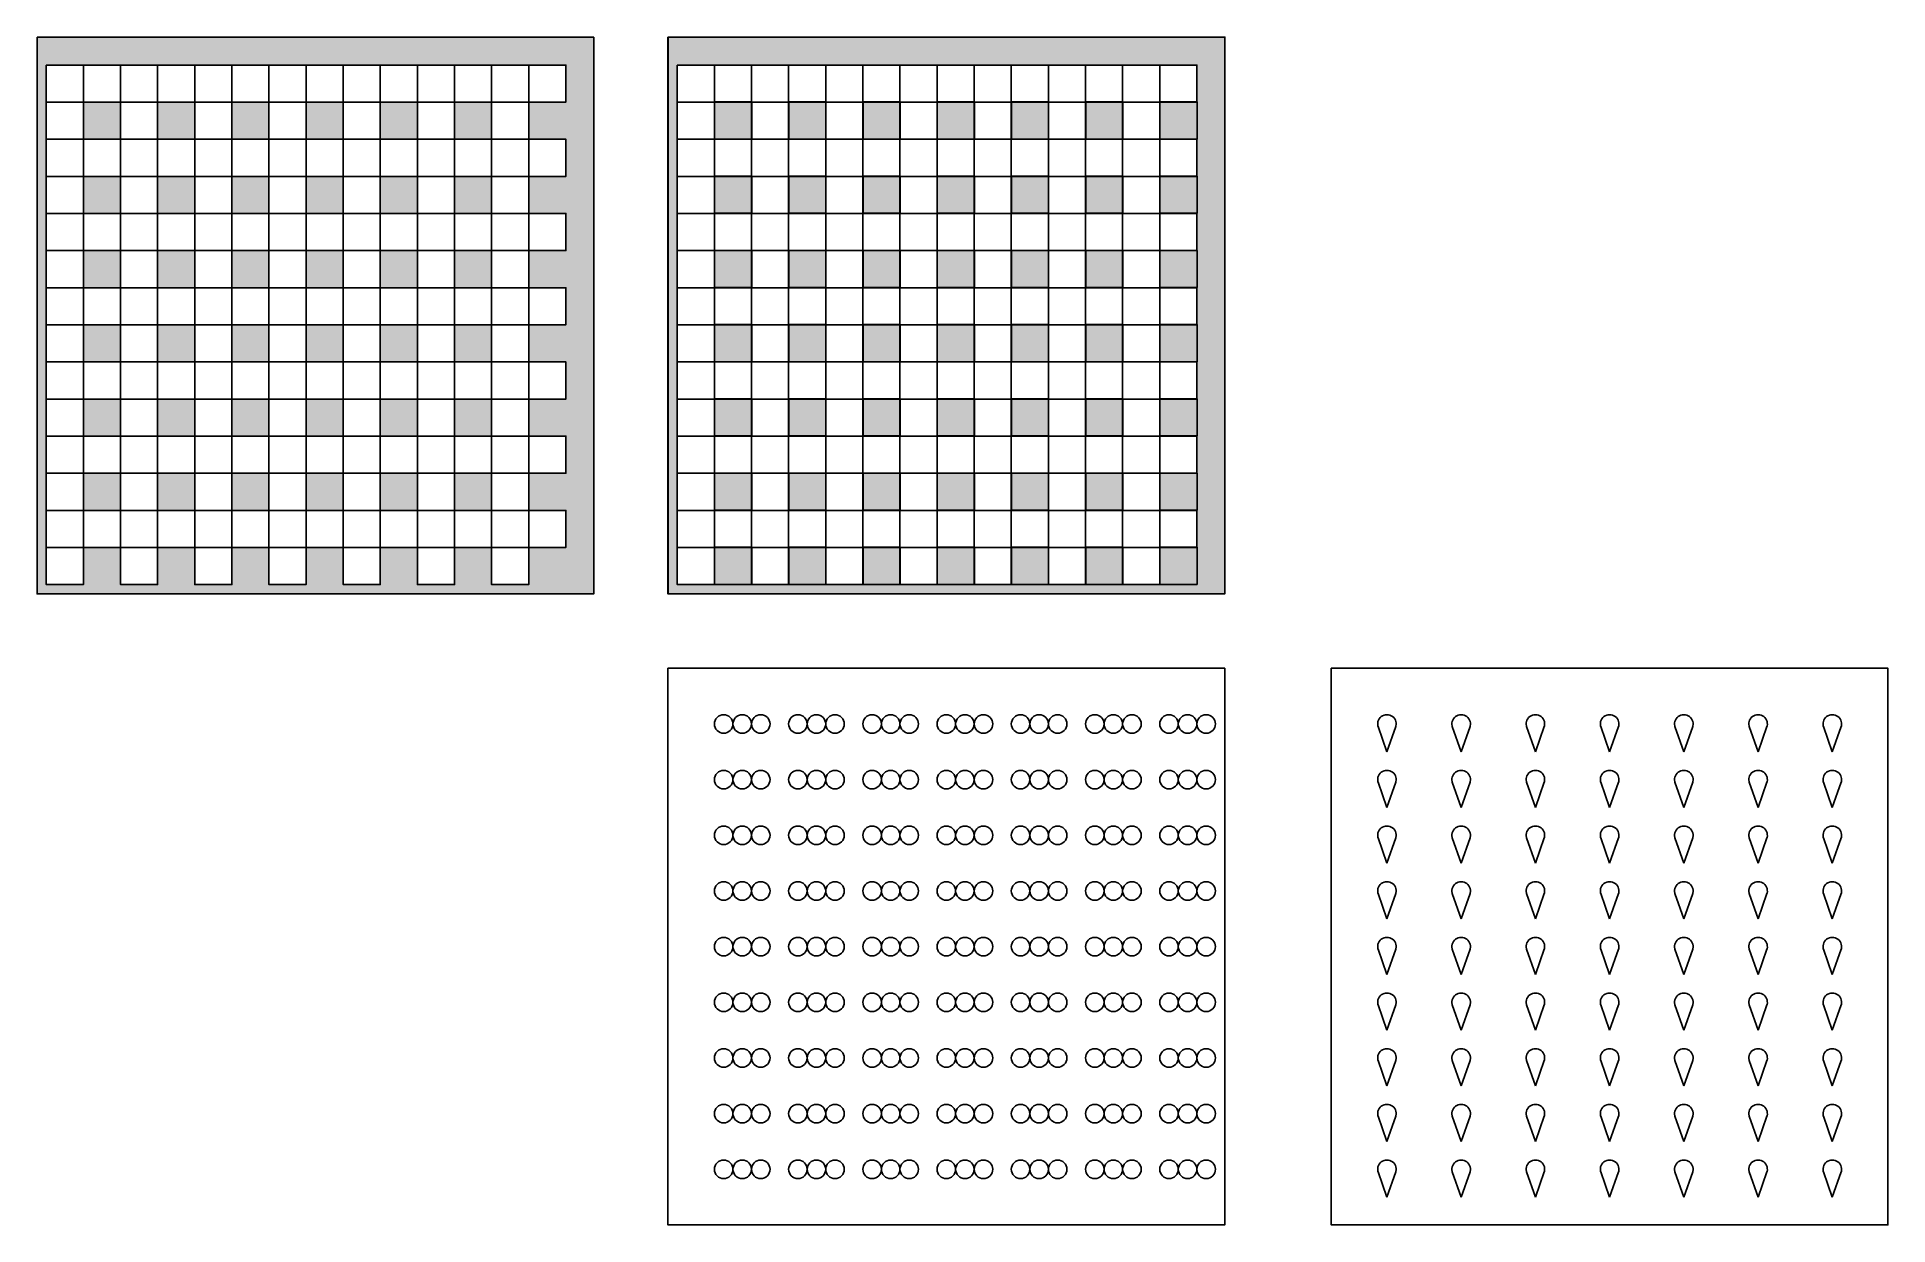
# Model space of a CAD drawing. Header units: millimetres. Extents: x 4161 to 14135, y 1060 to 7462.
import ezdxf

# ---------------------------------------------------------------- set-up
doc = ezdxf.new("R2010")
doc.units = ezdxf.units.MM
doc.header["$MEASUREMENT"] = 0
for name, color, linetype in [('glass', 1, 'Continuous'), ('opening', 5, 'Continuous'), ('vents', 3, 'Continuous')]:
    doc.layers.add(name, color=color, linetype=linetype)

# ---------------------------------------------------------------- blocks, each defined once
blk = doc.blocks.new('awer')
at = {"layer": 'opening'}
for p in [(7813, 1345.9), (7908.8, 1345.9)]:
    blk.add_line(p, (7860.9, 1210.2), dxfattribs=at)
blk.add_arc((7860.9, 1360.2), 50, 337.71421, 202.28579, dxfattribs=at)
blk = doc.blocks.new('safa')
h = blk.add_hatch()
h.set_pattern_fill('ANSI31', color=256)
h.paths.add_polyline_path([(10560.9, 7461.3), (7560.9, 7461.3), (7560.9, 4461.3), (10560.9, 4461.3)])
h.paths.add_polyline_path([(10410.9, 6911.3), (10410.9, 6711.3), (10210.9, 6711.3), (10210.9, 6511.3), (10410.9, 6511.3), (10410.9, 6311.3), (10210.9, 6311.3), (10210.9, 6111.3), (10410.9, 6111.3), (10410.9, 5911.3), (10210.9, 5911.3), (10210.9, 5711.3), (10410.9, 5711.3), (10410.9, 5511.3), (10210.9, 5511.3), (10210.9, 5311.3), (10410.9, 5311.3), (10410.9, 5111.3), (10210.9, 5111.3), (10210.9, 4911.3), (10410.9, 4911.3), (10410.9, 4711.3), (10210.9, 4711.3), (10210.9, 4511.3), (10010.9, 4511.3), (10010.9, 4711.3), (9810.9, 4711.3), (9810.9, 4511.3), (9610.9, 4511.3), (9610.9, 4711.3), (9410.9, 4711.3), (9410.9, 4511.3), (9210.9, 4511.3), (9210.9, 4711.3), (9010.9, 4711.3), (9010.9, 4511.3), (8810.9, 4511.3), (8810.9, 4711.3), (8610.9, 4711.3), (8610.9, 4511.3), (8410.9, 4511.3), (8410.9, 4711.3), (8210.9, 4711.3), (8210.9, 4511.3), (8010.9, 4511.3), (8010.9, 4711.3), (7810.9, 4711.3), (7810.9, 4511.3), (7610.9, 4511.3), (7610.9, 4711.3), (7610.9, 4911.3), (7610.9, 5111.3), (7610.9, 5311.3), (7610.9, 5511.3), (7610.9, 5711.3), (7610.9, 5911.3), (7610.9, 6111.3), (7610.9, 6311.3), (7610.9, 6511.3), (7610.9, 6711.3), (7610.9, 6911.3), (7610.9, 7111.3), (7610.9, 7311.3), (7810.9, 7311.3), (8010.9, 7311.3), (8210.9, 7311.3), (8410.9, 7311.3), (8610.9, 7311.3), (8810.9, 7311.3), (9010.9, 7311.3), (9210.9, 7311.3), (9410.9, 7311.3), (9610.9, 7311.3), (9810.9, 7311.3), (10010.9, 7311.3), (10210.9, 7311.3), (10410.9, 7311.3), (10410.9, 7111.3), (10210.9, 7111.3), (10210.9, 6911.3)], flags=16)
h.paths.add_polyline_path([(10210.9, 6911.3), (10210.9, 6711.3), (10010.9, 6711.3), (9810.9, 6711.3), (9810.9, 6511.3), (10010.9, 6511.3), (10210.9, 6511.3), (10210.9, 6311.3), (10010.9, 6311.3), (9810.9, 6311.3), (9810.9, 6111.3), (10010.9, 6111.3), (10210.9, 6111.3), (10210.9, 5911.3), (10010.9, 5911.3), (9810.9, 5911.3), (9810.9, 5711.3), (10010.9, 5711.3), (10210.9, 5711.3), (10210.9, 5511.3), (10010.9, 5511.3), (9810.9, 5511.3), (9810.9, 5311.3), (10010.9, 5311.3), (10210.9, 5311.3), (10210.9, 5111.3), (10010.9, 5111.3), (9810.9, 5111.3), (9810.9, 4911.3), (9810.9, 4711.3), (9610.9, 4711.3), (9610.9, 4911.3), (9610.9, 5111.3), (9410.9, 5111.3), (9410.9, 4911.3), (9410.9, 4711.3), (9210.9, 4711.3), (9210.9, 4911.3), (9210.9, 5111.3), (9010.9, 5111.3), (9010.9, 4911.3), (9010.9, 4711.3), (8810.9, 4711.3), (8810.9, 4911.3), (8810.9, 5111.3), (8610.9, 5111.3), (8610.9, 4911.3), (8610.9, 4711.3), (8410.9, 4711.3), (8410.9, 4911.3), (8410.9, 5111.3), (8210.9, 5111.3), (8210.9, 4911.3), (8210.9, 4711.3), (8010.9, 4711.3), (8010.9, 4911.3), (8010.9, 5111.3), (7810.9, 5111.3), (7810.9, 5311.3), (8010.9, 5311.3), (8010.9, 5511.3), (7810.9, 5511.3), (7810.9, 5711.3), (8010.9, 5711.3), (8010.9, 5911.3), (7810.9, 5911.3), (7810.9, 6111.3), (8010.9, 6111.3), (8010.9, 6311.3), (7810.9, 6311.3), (7810.9, 6511.3), (8010.9, 6511.3), (8010.9, 6711.3), (7810.9, 6711.3), (7810.9, 6911.3), (8010.9, 6911.3), (8010.9, 7111.3), (8210.9, 7111.3), (8210.9, 6911.3), (8410.9, 6911.3), (8410.9, 7111.3), (8610.9, 7111.3), (8610.9, 6911.3), (8810.9, 6911.3), (8810.9, 7111.3), (9010.9, 7111.3), (9010.9, 6911.3), (9210.9, 6911.3), (9210.9, 7111.3), (9410.9, 7111.3), (9410.9, 6911.3), (9610.9, 6911.3), (9610.9, 7111.3), (9810.9, 7111.3), (9810.9, 6911.3), (10010.9, 6911.3)], flags=0)
h.paths.add_polyline_path([(9810.9, 6911.3), (9810.9, 6711.3), (9610.9, 6711.3), (9610.9, 6911.3)], flags=0)
h.paths.add_polyline_path([(9810.9, 6511.3), (9810.9, 6311.3), (9610.9, 6311.3), (9410.9, 6311.3), (9410.9, 6111.3), (9610.9, 6111.3), (9810.9, 6111.3), (9810.9, 5911.3), (9610.9, 5911.3), (9410.9, 5911.3), (9410.9, 5711.3), (9610.9, 5711.3), (9810.9, 5711.3), (9810.9, 5511.3), (9610.9, 5511.3), (9410.9, 5511.3), (9410.9, 5311.3), (9410.9, 5111.3), (9210.9, 5111.3), (9210.9, 5311.3), (9210.9, 5511.3), (9010.9, 5511.3), (9010.9, 5311.3), (9010.9, 5111.3), (8810.9, 5111.3), (8810.9, 5311.3), (8810.9, 5511.3), (8610.9, 5511.3), (8610.9, 5311.3), (8610.9, 5111.3), (8410.9, 5111.3), (8410.9, 5311.3), (8410.9, 5511.3), (8210.9, 5511.3), (8010.9, 5511.3), (8010.9, 5711.3), (8210.9, 5711.3), (8410.9, 5711.3), (8410.9, 5911.3), (8210.9, 5911.3), (8010.9, 5911.3), (8010.9, 6111.3), (8210.9, 6111.3), (8410.9, 6111.3), (8410.9, 6311.3), (8210.9, 6311.3), (8010.9, 6311.3), (8010.9, 6511.3), (8210.9, 6511.3), (8410.9, 6511.3), (8410.9, 6711.3), (8410.9, 6911.3), (8610.9, 6911.3), (8610.9, 6711.3), (8610.9, 6511.3), (8810.9, 6511.3), (8810.9, 6711.3), (8810.9, 6911.3), (9010.9, 6911.3), (9010.9, 6711.3), (9010.9, 6511.3), (9210.9, 6511.3), (9210.9, 6711.3), (9210.9, 6911.3), (9410.9, 6911.3), (9410.9, 6711.3), (9410.9, 6511.3), (9610.9, 6511.3)], flags=0)
h.paths.add_polyline_path([(9410.9, 6511.3), (9410.9, 6311.3), (9210.9, 6311.3), (9210.9, 6511.3)], flags=0)
h.paths.add_polyline_path([(9410.9, 6111.3), (9410.9, 5911.3), (9210.9, 5911.3), (9010.9, 5911.3), (9010.9, 5711.3), (9010.9, 5511.3), (8810.9, 5511.3), (8810.9, 5711.3), (8810.9, 5911.3), (8610.9, 5911.3), (8410.9, 5911.3), (8410.9, 6111.3), (8610.9, 6111.3), (8810.9, 6111.3), (8810.9, 6311.3), (8810.9, 6511.3), (9010.9, 6511.3), (9010.9, 6311.3), (9010.9, 6111.3), (9210.9, 6111.3)], flags=0)
h.paths.add_polyline_path([(9410.9, 5711.3), (9410.9, 5511.3), (9210.9, 5511.3), (9210.9, 5711.3)], flags=0)
h.paths.add_polyline_path([(9010.9, 6111.3), (9010.9, 5911.3), (8810.9, 5911.3), (8810.9, 6111.3)], flags=0)
h.paths.add_polyline_path([(9810.9, 5311.3), (9810.9, 5111.3), (9610.9, 5111.3), (9610.9, 5311.3)], flags=0)
h.paths.add_polyline_path([(8610.9, 6511.3), (8610.9, 6311.3), (8410.9, 6311.3), (8410.9, 6511.3)], flags=0)
h.paths.add_polyline_path([(10210.9, 4911.3), (10210.9, 4711.3), (10010.9, 4711.3), (10010.9, 4911.3)], flags=0)
h.paths.add_polyline_path([(8210.9, 6911.3), (8210.9, 6711.3), (8010.9, 6711.3), (8010.9, 6911.3)], flags=0)
h.paths.add_polyline_path([(8610.9, 5711.3), (8610.9, 5511.3), (8410.9, 5511.3), (8410.9, 5711.3)], flags=0)
h.paths.add_polyline_path([(8210.9, 5311.3), (8210.9, 5111.3), (8010.9, 5111.3), (8010.9, 5311.3)], flags=0)
h = blk.add_hatch()
h.set_pattern_fill('ANSI31', color=256)
h.paths.add_polyline_path([(8010.9, 7111.3), (7810.9, 7111.3), (7810.9, 6911.3), (8010.9, 6911.3)])
h.paths.add_polyline_path([(8010.9, 6711.3), (7810.9, 6711.3), (7810.9, 6511.3), (8010.9, 6511.3)])
h.paths.add_polyline_path([(8010.9, 6311.3), (7810.9, 6311.3), (7810.9, 6111.3), (8010.9, 6111.3)])
h.paths.add_polyline_path([(8010.9, 5911.3), (7810.9, 5911.3), (7810.9, 5711.3), (8010.9, 5711.3)])
h.paths.add_polyline_path([(8010.9, 5511.3), (7810.9, 5511.3), (7810.9, 5311.3), (8010.9, 5311.3)])
h.paths.add_polyline_path([(8010.9, 5111.3), (7810.9, 5111.3), (7810.9, 4911.3), (8010.9, 4911.3)])
h.paths.add_polyline_path([(8410.9, 7111.3), (8210.9, 7111.3), (8210.9, 6911.3), (8410.9, 6911.3)])
h.paths.add_polyline_path([(8410.9, 6711.3), (8210.9, 6711.3), (8210.9, 6511.3), (8410.9, 6511.3)])
h.paths.add_polyline_path([(8410.9, 6311.3), (8210.9, 6311.3), (8210.9, 6111.3), (8410.9, 6111.3)])
h.paths.add_polyline_path([(8410.9, 5911.3), (8210.9, 5911.3), (8210.9, 5711.3), (8410.9, 5711.3)])
h.paths.add_polyline_path([(8410.9, 5511.3), (8210.9, 5511.3), (8210.9, 5311.3), (8410.9, 5311.3)])
h.paths.add_polyline_path([(8410.9, 5111.3), (8210.9, 5111.3), (8210.9, 4911.3), (8410.9, 4911.3)])
h.paths.add_polyline_path([(8810.9, 7111.3), (8610.9, 7111.3), (8610.9, 6911.3), (8810.9, 6911.3)])
h.paths.add_polyline_path([(8810.9, 6711.3), (8610.9, 6711.3), (8610.9, 6511.3), (8810.9, 6511.3)])
h.paths.add_polyline_path([(8810.9, 6311.3), (8610.9, 6311.3), (8610.9, 6111.3), (8810.9, 6111.3)])
h.paths.add_polyline_path([(8810.9, 5911.3), (8610.9, 5911.3), (8610.9, 5711.3), (8810.9, 5711.3)])
h.paths.add_polyline_path([(8810.9, 5511.3), (8610.9, 5511.3), (8610.9, 5311.3), (8810.9, 5311.3)])
h.paths.add_polyline_path([(8810.9, 5111.3), (8610.9, 5111.3), (8610.9, 4911.3), (8810.9, 4911.3)])
h.paths.add_polyline_path([(9210.9, 5111.3), (9010.9, 5111.3), (9010.9, 4911.3), (9210.9, 4911.3)])
h.paths.add_polyline_path([(9210.9, 5511.3), (9010.9, 5511.3), (9010.9, 5311.3), (9210.9, 5311.3)])
h.paths.add_polyline_path([(9210.9, 5911.3), (9010.9, 5911.3), (9010.9, 5711.3), (9210.9, 5711.3)])
h.paths.add_polyline_path([(9210.9, 6311.3), (9010.9, 6311.3), (9010.9, 6111.3), (9210.9, 6111.3)])
h.paths.add_polyline_path([(9210.9, 6711.3), (9010.9, 6711.3), (9010.9, 6511.3), (9210.9, 6511.3)])
h.paths.add_polyline_path([(9210.9, 7111.3), (9010.9, 7111.3), (9010.9, 6911.3), (9210.9, 6911.3)])
h.paths.add_polyline_path([(9610.9, 7111.3), (9410.9, 7111.3), (9410.9, 6911.3), (9610.9, 6911.3)])
h.paths.add_polyline_path([(9610.9, 6711.3), (9410.9, 6711.3), (9410.9, 6511.3), (9610.9, 6511.3)])
h.paths.add_polyline_path([(9610.9, 6311.3), (9410.9, 6311.3), (9410.9, 6111.3), (9610.9, 6111.3)])
h.paths.add_polyline_path([(9610.9, 5911.3), (9410.9, 5911.3), (9410.9, 5711.3), (9610.9, 5711.3)])
h.paths.add_polyline_path([(9610.9, 5511.3), (9410.9, 5511.3), (9410.9, 5311.3), (9610.9, 5311.3)])
h.paths.add_polyline_path([(9610.9, 5111.3), (9410.9, 5111.3), (9410.9, 4911.3), (9610.9, 4911.3)])
h.paths.add_polyline_path([(10010.9, 5111.3), (9810.9, 5111.3), (9810.9, 4911.3), (10010.9, 4911.3)])
h.paths.add_polyline_path([(10010.9, 5511.3), (9810.9, 5511.3), (9810.9, 5311.3), (10010.9, 5311.3)])
h.paths.add_polyline_path([(10010.9, 5911.3), (9810.9, 5911.3), (9810.9, 5711.3), (10010.9, 5711.3)])
h.paths.add_polyline_path([(10010.9, 6311.3), (9810.9, 6311.3), (9810.9, 6111.3), (10010.9, 6111.3)])
h.paths.add_polyline_path([(10010.9, 6711.3), (9810.9, 6711.3), (9810.9, 6511.3), (10010.9, 6511.3)])
h.paths.add_polyline_path([(10010.9, 7111.3), (9810.9, 7111.3), (9810.9, 6911.3), (10010.9, 6911.3)])
at = {"layer": 'glass'}
for points in [[(7560.9, 7461.3), (10560.9, 7461.3), (10560.9, 4461.3), (7560.9, 4461.3)], [(7610.9, 7111.3), (7810.9, 7111.3), (7810.9, 6911.3), (7610.9, 6911.3)], [(8010.9, 7111.3), (8210.9, 7111.3), (8210.9, 6911.3), (8010.9, 6911.3)], [(8410.9, 7111.3), (8610.9, 7111.3), (8610.9, 6911.3), (8410.9, 6911.3)], [(8810.9, 7111.3), (9010.9, 7111.3), (9010.9, 6911.3), (8810.9, 6911.3)], [(9210.9, 7111.3), (9410.9, 7111.3), (9410.9, 6911.3), (9210.9, 6911.3)], [(9610.9, 7111.3), (9810.9, 7111.3), (9810.9, 6911.3), (9610.9, 6911.3)], [(10010.9, 7111.3), (10210.9, 7111.3), (10210.9, 6911.3), (10010.9, 6911.3)], [(7610.9, 6711.3), (7810.9, 6711.3), (7810.9, 6511.3), (7610.9, 6511.3)], [(8010.9, 6711.3), (8210.9, 6711.3), (8210.9, 6511.3), (8010.9, 6511.3)], [(8410.9, 6711.3), (8610.9, 6711.3), (8610.9, 6511.3), (8410.9, 6511.3)], [(8810.9, 6711.3), (9010.9, 6711.3), (9010.9, 6511.3), (8810.9, 6511.3)], [(9210.9, 6711.3), (9410.9, 6711.3), (9410.9, 6511.3), (9210.9, 6511.3)], [(9610.9, 6711.3), (9810.9, 6711.3), (9810.9, 6511.3), (9610.9, 6511.3)], [(10010.9, 6711.3), (10210.9, 6711.3), (10210.9, 6511.3), (10010.9, 6511.3)], [(7610.9, 6311.3), (7810.9, 6311.3), (7810.9, 6111.3), (7610.9, 6111.3)], [(8010.9, 6311.3), (8210.9, 6311.3), (8210.9, 6111.3), (8010.9, 6111.3)], [(8410.9, 6311.3), (8610.9, 6311.3), (8610.9, 6111.3), (8410.9, 6111.3)], [(8810.9, 6311.3), (9010.9, 6311.3), (9010.9, 6111.3), (8810.9, 6111.3)], [(9210.9, 6311.3), (9410.9, 6311.3), (9410.9, 6111.3), (9210.9, 6111.3)], [(9610.9, 6311.3), (9810.9, 6311.3), (9810.9, 6111.3), (9610.9, 6111.3)], [(10010.9, 6311.3), (10210.9, 6311.3), (10210.9, 6111.3), (10010.9, 6111.3)], [(7610.9, 5911.3), (7810.9, 5911.3), (7810.9, 5711.3), (7610.9, 5711.3)], [(8010.9, 5911.3), (8210.9, 5911.3), (8210.9, 5711.3), (8010.9, 5711.3)], [(8410.9, 5911.3), (8610.9, 5911.3), (8610.9, 5711.3), (8410.9, 5711.3)], [(8810.9, 5911.3), (9010.9, 5911.3), (9010.9, 5711.3), (8810.9, 5711.3)], [(9210.9, 5911.3), (9410.9, 5911.3), (9410.9, 5711.3), (9210.9, 5711.3)], [(9610.9, 5911.3), (9810.9, 5911.3), (9810.9, 5711.3), (9610.9, 5711.3)], [(10010.9, 5911.3), (10210.9, 5911.3), (10210.9, 5711.3), (10010.9, 5711.3)], [(7610.9, 5511.3), (7810.9, 5511.3), (7810.9, 5311.3), (7610.9, 5311.3)], [(8010.9, 5511.3), (8210.9, 5511.3), (8210.9, 5311.3), (8010.9, 5311.3)], [(8410.9, 5511.3), (8610.9, 5511.3), (8610.9, 5311.3), (8410.9, 5311.3)], [(8810.9, 5511.3), (9010.9, 5511.3), (9010.9, 5311.3), (8810.9, 5311.3)], [(9210.9, 5511.3), (9410.9, 5511.3), (9410.9, 5311.3), (9210.9, 5311.3)], [(9610.9, 5511.3), (9810.9, 5511.3), (9810.9, 5311.3), (9610.9, 5311.3)], [(10010.9, 5511.3), (10210.9, 5511.3), (10210.9, 5311.3), (10010.9, 5311.3)], [(7610.9, 5111.3), (7810.9, 5111.3), (7810.9, 4911.3), (7610.9, 4911.3)], [(8010.9, 5111.3), (8210.9, 5111.3), (8210.9, 4911.3), (8010.9, 4911.3)], [(8410.9, 5111.3), (8610.9, 5111.3), (8610.9, 4911.3), (8410.9, 4911.3)], [(8810.9, 5111.3), (9010.9, 5111.3), (9010.9, 4911.3), (8810.9, 4911.3)], [(9210.9, 5111.3), (9410.9, 5111.3), (9410.9, 4911.3), (9210.9, 4911.3)], [(9610.9, 5111.3), (9810.9, 5111.3), (9810.9, 4911.3), (9610.9, 4911.3)], [(10010.9, 5111.3), (10210.9, 5111.3), (10210.9, 4911.3), (10010.9, 4911.3)], [(7610.9, 4711.3), (7810.9, 4711.3), (7810.9, 4511.3), (7610.9, 4511.3)], [(8010.9, 4711.3), (8210.9, 4711.3), (8210.9, 4511.3), (8010.9, 4511.3)], [(8410.9, 4711.3), (8610.9, 4711.3), (8610.9, 4511.3), (8410.9, 4511.3)], [(8810.9, 4711.3), (9010.9, 4711.3), (9010.9, 4511.3), (8810.9, 4511.3)], [(9210.9, 4711.3), (9410.9, 4711.3), (9410.9, 4511.3), (9210.9, 4511.3)], [(9610.9, 4711.3), (9810.9, 4711.3), (9810.9, 4511.3), (9610.9, 4511.3)], [(10010.9, 4711.3), (10210.9, 4711.3), (10210.9, 4511.3), (10010.9, 4511.3)]]:
    blk.add_lwpolyline(points, close=True, dxfattribs=at)
at = {"layer": 'opening'}
for points in [[(7610.9, 7311.3), (7810.9, 7311.3), (7810.9, 7111.3), (7610.9, 7111.3)], [(8010.9, 7311.3), (8210.9, 7311.3), (8210.9, 7111.3), (8010.9, 7111.3)], [(8410.9, 7311.3), (8610.9, 7311.3), (8610.9, 7111.3), (8410.9, 7111.3)], [(8810.9, 7311.3), (9010.9, 7311.3), (9010.9, 7111.3), (8810.9, 7111.3)], [(9210.9, 7311.3), (9410.9, 7311.3), (9410.9, 7111.3), (9210.9, 7111.3)], [(9610.9, 7311.3), (9810.9, 7311.3), (9810.9, 7111.3), (9610.9, 7111.3)], [(10010.9, 7311.3), (10210.9, 7311.3), (10210.9, 7111.3), (10010.9, 7111.3)], [(7610.9, 6911.3), (7810.9, 6911.3), (7810.9, 6711.3), (7610.9, 6711.3)], [(8010.9, 6911.3), (8210.9, 6911.3), (8210.9, 6711.3), (8010.9, 6711.3)], [(8410.9, 6911.3), (8610.9, 6911.3), (8610.9, 6711.3), (8410.9, 6711.3)], [(8810.9, 6911.3), (9010.9, 6911.3), (9010.9, 6711.3), (8810.9, 6711.3)], [(9210.9, 6911.3), (9410.9, 6911.3), (9410.9, 6711.3), (9210.9, 6711.3)], [(9610.9, 6911.3), (9810.9, 6911.3), (9810.9, 6711.3), (9610.9, 6711.3)], [(10010.9, 6911.3), (10210.9, 6911.3), (10210.9, 6711.3), (10010.9, 6711.3)], [(7610.9, 6511.3), (7810.9, 6511.3), (7810.9, 6311.3), (7610.9, 6311.3)], [(8010.9, 6511.3), (8210.9, 6511.3), (8210.9, 6311.3), (8010.9, 6311.3)], [(8410.9, 6511.3), (8610.9, 6511.3), (8610.9, 6311.3), (8410.9, 6311.3)], [(8810.9, 6511.3), (9010.9, 6511.3), (9010.9, 6311.3), (8810.9, 6311.3)], [(9210.9, 6511.3), (9410.9, 6511.3), (9410.9, 6311.3), (9210.9, 6311.3)], [(9610.9, 6511.3), (9810.9, 6511.3), (9810.9, 6311.3), (9610.9, 6311.3)], [(10010.9, 6511.3), (10210.9, 6511.3), (10210.9, 6311.3), (10010.9, 6311.3)], [(7610.9, 6111.3), (7810.9, 6111.3), (7810.9, 5911.3), (7610.9, 5911.3)], [(8010.9, 6111.3), (8210.9, 6111.3), (8210.9, 5911.3), (8010.9, 5911.3)], [(8410.9, 6111.3), (8610.9, 6111.3), (8610.9, 5911.3), (8410.9, 5911.3)], [(8810.9, 6111.3), (9010.9, 6111.3), (9010.9, 5911.3), (8810.9, 5911.3)], [(9210.9, 6111.3), (9410.9, 6111.3), (9410.9, 5911.3), (9210.9, 5911.3)], [(9610.9, 6111.3), (9810.9, 6111.3), (9810.9, 5911.3), (9610.9, 5911.3)], [(10010.9, 6111.3), (10210.9, 6111.3), (10210.9, 5911.3), (10010.9, 5911.3)], [(7610.9, 5711.3), (7810.9, 5711.3), (7810.9, 5511.3), (7610.9, 5511.3)], [(8010.9, 5711.3), (8210.9, 5711.3), (8210.9, 5511.3), (8010.9, 5511.3)], [(8410.9, 5711.3), (8610.9, 5711.3), (8610.9, 5511.3), (8410.9, 5511.3)], [(8810.9, 5711.3), (9010.9, 5711.3), (9010.9, 5511.3), (8810.9, 5511.3)], [(9210.9, 5711.3), (9410.9, 5711.3), (9410.9, 5511.3), (9210.9, 5511.3)], [(9610.9, 5711.3), (9810.9, 5711.3), (9810.9, 5511.3), (9610.9, 5511.3)], [(10010.9, 5711.3), (10210.9, 5711.3), (10210.9, 5511.3), (10010.9, 5511.3)], [(7610.9, 5311.3), (7810.9, 5311.3), (7810.9, 5111.3), (7610.9, 5111.3)], [(8010.9, 5311.3), (8210.9, 5311.3), (8210.9, 5111.3), (8010.9, 5111.3)], [(8410.9, 5311.3), (8610.9, 5311.3), (8610.9, 5111.3), (8410.9, 5111.3)], [(8810.9, 5311.3), (9010.9, 5311.3), (9010.9, 5111.3), (8810.9, 5111.3)], [(9210.9, 5311.3), (9410.9, 5311.3), (9410.9, 5111.3), (9210.9, 5111.3)], [(9610.9, 5311.3), (9810.9, 5311.3), (9810.9, 5111.3), (9610.9, 5111.3)], [(10010.9, 5311.3), (10210.9, 5311.3), (10210.9, 5111.3), (10010.9, 5111.3)], [(7610.9, 4911.3), (7810.9, 4911.3), (7810.9, 4711.3), (7610.9, 4711.3)], [(8010.9, 4911.3), (8210.9, 4911.3), (8210.9, 4711.3), (8010.9, 4711.3)], [(8410.9, 4911.3), (8610.9, 4911.3), (8610.9, 4711.3), (8410.9, 4711.3)], [(8810.9, 4911.3), (9010.9, 4911.3), (9010.9, 4711.3), (8810.9, 4711.3)], [(9210.9, 4911.3), (9410.9, 4911.3), (9410.9, 4711.3), (9210.9, 4711.3)], [(9610.9, 4911.3), (9810.9, 4911.3), (9810.9, 4711.3), (9610.9, 4711.3)], [(10010.9, 4911.3), (10210.9, 4911.3), (10210.9, 4711.3), (10010.9, 4711.3)]]:
    blk.add_lwpolyline(points, close=True, dxfattribs=at)
at = {"layer": 'vents'}
for points in [[(7810.9, 7311.3), (8010.9, 7311.3), (8010.9, 7111.3), (7810.9, 7111.3)], [(8210.9, 7311.3), (8410.9, 7311.3), (8410.9, 7111.3), (8210.9, 7111.3)], [(8610.9, 7311.3), (8810.9, 7311.3), (8810.9, 7111.3), (8610.9, 7111.3)], [(9010.9, 7311.3), (9210.9, 7311.3), (9210.9, 7111.3), (9010.9, 7111.3)], [(9410.9, 7311.3), (9610.9, 7311.3), (9610.9, 7111.3), (9410.9, 7111.3)], [(9810.9, 7311.3), (10010.9, 7311.3), (10010.9, 7111.3), (9810.9, 7111.3)], [(10210.9, 7311.3), (10410.9, 7311.3), (10410.9, 7111.3), (10210.9, 7111.3)], [(7810.9, 6911.3), (8010.9, 6911.3), (8010.9, 6711.3), (7810.9, 6711.3)], [(8210.9, 6911.3), (8410.9, 6911.3), (8410.9, 6711.3), (8210.9, 6711.3)], [(8610.9, 6911.3), (8810.9, 6911.3), (8810.9, 6711.3), (8610.9, 6711.3)], [(9010.9, 6911.3), (9210.9, 6911.3), (9210.9, 6711.3), (9010.9, 6711.3)], [(9410.9, 6911.3), (9610.9, 6911.3), (9610.9, 6711.3), (9410.9, 6711.3)], [(9810.9, 6911.3), (10010.9, 6911.3), (10010.9, 6711.3), (9810.9, 6711.3)], [(10210.9, 6911.3), (10410.9, 6911.3), (10410.9, 6711.3), (10210.9, 6711.3)], [(7810.9, 6511.3), (8010.9, 6511.3), (8010.9, 6311.3), (7810.9, 6311.3)], [(8210.9, 6511.3), (8410.9, 6511.3), (8410.9, 6311.3), (8210.9, 6311.3)], [(8610.9, 6511.3), (8810.9, 6511.3), (8810.9, 6311.3), (8610.9, 6311.3)], [(9010.9, 6511.3), (9210.9, 6511.3), (9210.9, 6311.3), (9010.9, 6311.3)], [(9410.9, 6511.3), (9610.9, 6511.3), (9610.9, 6311.3), (9410.9, 6311.3)], [(9810.9, 6511.3), (10010.9, 6511.3), (10010.9, 6311.3), (9810.9, 6311.3)], [(10210.9, 6511.3), (10410.9, 6511.3), (10410.9, 6311.3), (10210.9, 6311.3)], [(7810.9, 6111.3), (8010.9, 6111.3), (8010.9, 5911.3), (7810.9, 5911.3)], [(8210.9, 6111.3), (8410.9, 6111.3), (8410.9, 5911.3), (8210.9, 5911.3)], [(8610.9, 6111.3), (8810.9, 6111.3), (8810.9, 5911.3), (8610.9, 5911.3)], [(9010.9, 6111.3), (9210.9, 6111.3), (9210.9, 5911.3), (9010.9, 5911.3)], [(9410.9, 6111.3), (9610.9, 6111.3), (9610.9, 5911.3), (9410.9, 5911.3)], [(9810.9, 6111.3), (10010.9, 6111.3), (10010.9, 5911.3), (9810.9, 5911.3)], [(10210.9, 6111.3), (10410.9, 6111.3), (10410.9, 5911.3), (10210.9, 5911.3)], [(7810.9, 5711.3), (8010.9, 5711.3), (8010.9, 5511.3), (7810.9, 5511.3)], [(8210.9, 5711.3), (8410.9, 5711.3), (8410.9, 5511.3), (8210.9, 5511.3)], [(8610.9, 5711.3), (8810.9, 5711.3), (8810.9, 5511.3), (8610.9, 5511.3)], [(9010.9, 5711.3), (9210.9, 5711.3), (9210.9, 5511.3), (9010.9, 5511.3)], [(9410.9, 5711.3), (9610.9, 5711.3), (9610.9, 5511.3), (9410.9, 5511.3)], [(9810.9, 5711.3), (10010.9, 5711.3), (10010.9, 5511.3), (9810.9, 5511.3)], [(10210.9, 5711.3), (10410.9, 5711.3), (10410.9, 5511.3), (10210.9, 5511.3)], [(7810.9, 5311.3), (8010.9, 5311.3), (8010.9, 5111.3), (7810.9, 5111.3)], [(8210.9, 5311.3), (8410.9, 5311.3), (8410.9, 5111.3), (8210.9, 5111.3)], [(8610.9, 5311.3), (8810.9, 5311.3), (8810.9, 5111.3), (8610.9, 5111.3)], [(9010.9, 5311.3), (9210.9, 5311.3), (9210.9, 5111.3), (9010.9, 5111.3)], [(9410.9, 5311.3), (9610.9, 5311.3), (9610.9, 5111.3), (9410.9, 5111.3)], [(9810.9, 5311.3), (10010.9, 5311.3), (10010.9, 5111.3), (9810.9, 5111.3)], [(10210.9, 5311.3), (10410.9, 5311.3), (10410.9, 5111.3), (10210.9, 5111.3)], [(7810.9, 4911.3), (8010.9, 4911.3), (8010.9, 4711.3), (7810.9, 4711.3)], [(8210.9, 4911.3), (8410.9, 4911.3), (8410.9, 4711.3), (8210.9, 4711.3)], [(8610.9, 4911.3), (8810.9, 4911.3), (8810.9, 4711.3), (8610.9, 4711.3)], [(9010.9, 4911.3), (9210.9, 4911.3), (9210.9, 4711.3), (9010.9, 4711.3)], [(9410.9, 4911.3), (9610.9, 4911.3), (9610.9, 4711.3), (9410.9, 4711.3)], [(9810.9, 4911.3), (10010.9, 4911.3), (10010.9, 4711.3), (9810.9, 4711.3)], [(10210.9, 4911.3), (10410.9, 4911.3), (10410.9, 4711.3), (10210.9, 4711.3)]]:
    blk.add_lwpolyline(points, close=True, dxfattribs=at)
blk = doc.blocks.new('wrqrefw')
at = {"layer": 'opening'}
for points in [[(11135.2, 7461.3), (14135.2, 7461.3), (14135.2, 4461.3), (11135.2, 4461.3)], [(11385.2, 7111.3), (11585.2, 7111.3), (11585.2, 6911.3), (11385.2, 6911.3)], [(11785.2, 7111.3), (11985.2, 7111.3), (11985.2, 6911.3), (11785.2, 6911.3)], [(12185.2, 7111.3), (12385.2, 7111.3), (12385.2, 6911.3), (12185.2, 6911.3)], [(12585.2, 7111.3), (12785.2, 7111.3), (12785.2, 6911.3), (12585.2, 6911.3)], [(12985.2, 7111.3), (13185.2, 7111.3), (13185.2, 6911.3), (12985.2, 6911.3)], [(13385.2, 7111.3), (13585.2, 7111.3), (13585.2, 6911.3), (13385.2, 6911.3)], [(13785.2, 7111.3), (13985.2, 7111.3), (13985.2, 6911.3), (13785.2, 6911.3)], [(11385.2, 6711.3), (11585.2, 6711.3), (11585.2, 6511.3), (11385.2, 6511.3)], [(11785.2, 6711.3), (11985.2, 6711.3), (11985.2, 6511.3), (11785.2, 6511.3)], [(12185.2, 6711.3), (12385.2, 6711.3), (12385.2, 6511.3), (12185.2, 6511.3)], [(12585.2, 6711.3), (12785.2, 6711.3), (12785.2, 6511.3), (12585.2, 6511.3)], [(12985.2, 6711.3), (13185.2, 6711.3), (13185.2, 6511.3), (12985.2, 6511.3)], [(13385.2, 6711.3), (13585.2, 6711.3), (13585.2, 6511.3), (13385.2, 6511.3)], [(13785.2, 6711.3), (13985.2, 6711.3), (13985.2, 6511.3), (13785.2, 6511.3)], [(11385.2, 6311.3), (11585.2, 6311.3), (11585.2, 6111.3), (11385.2, 6111.3)], [(11785.2, 6311.3), (11985.2, 6311.3), (11985.2, 6111.3), (11785.2, 6111.3)], [(12185.2, 6311.3), (12385.2, 6311.3), (12385.2, 6111.3), (12185.2, 6111.3)], [(12585.2, 6311.3), (12785.2, 6311.3), (12785.2, 6111.3), (12585.2, 6111.3)], [(12985.2, 6311.3), (13185.2, 6311.3), (13185.2, 6111.3), (12985.2, 6111.3)], [(13385.2, 6311.3), (13585.2, 6311.3), (13585.2, 6111.3), (13385.2, 6111.3)], [(13785.2, 6311.3), (13985.2, 6311.3), (13985.2, 6111.3), (13785.2, 6111.3)], [(11385.2, 5911.3), (11585.2, 5911.3), (11585.2, 5711.3), (11385.2, 5711.3)], [(11785.2, 5911.3), (11985.2, 5911.3), (11985.2, 5711.3), (11785.2, 5711.3)], [(12185.2, 5911.3), (12385.2, 5911.3), (12385.2, 5711.3), (12185.2, 5711.3)], [(12585.2, 5911.3), (12785.2, 5911.3), (12785.2, 5711.3), (12585.2, 5711.3)], [(12985.2, 5911.3), (13185.2, 5911.3), (13185.2, 5711.3), (12985.2, 5711.3)], [(13385.2, 5911.3), (13585.2, 5911.3), (13585.2, 5711.3), (13385.2, 5711.3)], [(13785.2, 5911.3), (13985.2, 5911.3), (13985.2, 5711.3), (13785.2, 5711.3)], [(11385.2, 5511.3), (11585.2, 5511.3), (11585.2, 5311.3), (11385.2, 5311.3)], [(11785.2, 5511.3), (11985.2, 5511.3), (11985.2, 5311.3), (11785.2, 5311.3)], [(12185.2, 5511.3), (12385.2, 5511.3), (12385.2, 5311.3), (12185.2, 5311.3)], [(12585.2, 5511.3), (12785.2, 5511.3), (12785.2, 5311.3), (12585.2, 5311.3)], [(12985.2, 5511.3), (13185.2, 5511.3), (13185.2, 5311.3), (12985.2, 5311.3)], [(13385.2, 5511.3), (13585.2, 5511.3), (13585.2, 5311.3), (13385.2, 5311.3)], [(13785.2, 5511.3), (13985.2, 5511.3), (13985.2, 5311.3), (13785.2, 5311.3)], [(11385.2, 5111.3), (11585.2, 5111.3), (11585.2, 4911.3), (11385.2, 4911.3)], [(11785.2, 5111.3), (11985.2, 5111.3), (11985.2, 4911.3), (11785.2, 4911.3)], [(12185.2, 5111.3), (12385.2, 5111.3), (12385.2, 4911.3), (12185.2, 4911.3)], [(12585.2, 5111.3), (12785.2, 5111.3), (12785.2, 4911.3), (12585.2, 4911.3)], [(12985.2, 5111.3), (13185.2, 5111.3), (13185.2, 4911.3), (12985.2, 4911.3)], [(13385.2, 5111.3), (13585.2, 5111.3), (13585.2, 4911.3), (13385.2, 4911.3)], [(13785.2, 5111.3), (13985.2, 5111.3), (13985.2, 4911.3), (13785.2, 4911.3)], [(11385.2, 4711.3), (11585.2, 4711.3), (11585.2, 4511.3), (11385.2, 4511.3)], [(11785.2, 4711.3), (11985.2, 4711.3), (11985.2, 4511.3), (11785.2, 4511.3)], [(12185.2, 4711.3), (12385.2, 4711.3), (12385.2, 4511.3), (12185.2, 4511.3)], [(12585.2, 4711.3), (12785.2, 4711.3), (12785.2, 4511.3), (12585.2, 4511.3)], [(12985.2, 4711.3), (13185.2, 4711.3), (13185.2, 4511.3), (12985.2, 4511.3)], [(13385.2, 4711.3), (13585.2, 4711.3), (13585.2, 4511.3), (13385.2, 4511.3)], [(13785.2, 4711.3), (13985.2, 4711.3), (13985.2, 4511.3), (13785.2, 4511.3)]]:
    blk.add_lwpolyline(points, close=True, dxfattribs=at)

msp = doc.modelspace()

# ---------------------------------------------------------------- linework, layer by layer
at = {"layer": 'glass'}
msp.add_lwpolyline([(7560.9, 4060.2), (10560.9, 4060.2), (10560.9, 1060.2), (7560.9, 1060.2)], close=True, dxfattribs=at)
for centre in [(7860.9, 3760.2), (8260.9, 3760.2), (8660.9, 3760.2), (9060.9, 3760.2), (9460.9, 3760.2), (9860.9, 3760.2), (10260.9, 3760.2), (7860.9, 3460.2), (8260.9, 3460.2), (8660.9, 3460.2), (9060.9, 3460.2), (9460.9, 3460.2), (9860.9, 3460.2), (10260.9, 3460.2), (7860.9, 3160.2), (8260.9, 3160.2), (8660.9, 3160.2), (9060.9, 3160.2), (9460.9, 3160.2), (9860.9, 3160.2), (10260.9, 3160.2), (7860.9, 2860.2), (8260.9, 2860.2), (8660.9, 2860.2), (9060.9, 2860.2), (9460.9, 2860.2), (9860.9, 2860.2), (10260.9, 2860.2), (7860.9, 2560.2), (8260.9, 2560.2), (8660.9, 2560.2), (9060.9, 2560.2), (9460.9, 2560.2), (9860.9, 2560.2), (10260.9, 2560.2), (7860.9, 2260.2), (8260.9, 2260.2), (8660.9, 2260.2), (9060.9, 2260.2), (9460.9, 2260.2), (9860.9, 2260.2), (10260.9, 2260.2), (7860.9, 1960.2), (8260.9, 1960.2), (8660.9, 1960.2), (9060.9, 1960.2), (9460.9, 1960.2), (9860.9, 1960.2), (10260.9, 1960.2), (7860.9, 1660.2), (8260.9, 1660.2), (8660.9, 1660.2), (9060.9, 1660.2), (9460.9, 1660.2), (9860.9, 1660.2), (10260.9, 1660.2), (7860.9, 1360.2), (8260.9, 1360.2), (8660.9, 1360.2), (9060.9, 1360.2), (9460.9, 1360.2), (9860.9, 1360.2), (10260.9, 1360.2)]:
    msp.add_circle(centre, 50, dxfattribs=at)
at = {"layer": 'opening'}
msp.add_lwpolyline([(11135.2, 4060.2), (14135.2, 4060.2), (14135.2, 1060.2), (11135.2, 1060.2)], close=True, dxfattribs=at)
for centre in [(8060.9, 3760.2), (8460.9, 3760.2), (8860.9, 3760.2), (9260.9, 3760.2), (9660.9, 3760.2), (10060.9, 3760.2), (10460.9, 3760.2), (8060.9, 3460.2), (8460.9, 3460.2), (8860.9, 3460.2), (9260.9, 3460.2), (9660.9, 3460.2), (10060.9, 3460.2), (10460.9, 3460.2), (8060.9, 3160.2), (8460.9, 3160.2), (8860.9, 3160.2), (9260.9, 3160.2), (9660.9, 3160.2), (10060.9, 3160.2), (10460.9, 3160.2), (8060.9, 2860.2), (8460.9, 2860.2), (8860.9, 2860.2), (9260.9, 2860.2), (9660.9, 2860.2), (10060.9, 2860.2), (10460.9, 2860.2), (8060.9, 2560.2), (8460.9, 2560.2), (8860.9, 2560.2), (9260.9, 2560.2), (9660.9, 2560.2), (10060.9, 2560.2), (10460.9, 2560.2), (8060.9, 2260.2), (8460.9, 2260.2), (8860.9, 2260.2), (9260.9, 2260.2), (9660.9, 2260.2), (10060.9, 2260.2), (10460.9, 2260.2), (8060.9, 1960.2), (8460.9, 1960.2), (8860.9, 1960.2), (9260.9, 1960.2), (9660.9, 1960.2), (10060.9, 1960.2), (10460.9, 1960.2), (8060.9, 1660.2), (8460.9, 1660.2), (8860.9, 1660.2), (9260.9, 1660.2), (9660.9, 1660.2), (10060.9, 1660.2), (10460.9, 1660.2), (8060.9, 1360.2), (8460.9, 1360.2), (8860.9, 1360.2), (9260.9, 1360.2), (9660.9, 1360.2), (10060.9, 1360.2), (10460.9, 1360.2)]:
    msp.add_circle(centre, 50, dxfattribs=at)
at = {"layer": 'vents'}
for centre in [(7960.9, 3760.2), (8360.9, 3760.2), (8760.9, 3760.2), (9160.9, 3760.2), (9560.9, 3760.2), (9960.9, 3760.2), (10360.9, 3760.2), (7960.9, 3460.2), (8360.9, 3460.2), (8760.9, 3460.2), (9160.9, 3460.2), (9560.9, 3460.2), (9960.9, 3460.2), (10360.9, 3460.2), (7960.9, 3160.2), (8360.9, 3160.2), (8760.9, 3160.2), (9160.9, 3160.2), (9560.9, 3160.2), (9960.9, 3160.2), (10360.9, 3160.2), (7960.9, 2860.2), (8360.9, 2860.2), (8760.9, 2860.2), (9160.9, 2860.2), (9560.9, 2860.2), (9960.9, 2860.2), (10360.9, 2860.2), (7960.9, 2560.2), (8360.9, 2560.2), (8760.9, 2560.2), (9160.9, 2560.2), (9560.9, 2560.2), (9960.9, 2560.2), (10360.9, 2560.2), (7960.9, 2260.2), (8360.9, 2260.2), (8760.9, 2260.2), (9160.9, 2260.2), (9560.9, 2260.2), (9960.9, 2260.2), (10360.9, 2260.2), (7960.9, 1960.2), (8360.9, 1960.2), (8760.9, 1960.2), (9160.9, 1960.2), (9560.9, 1960.2), (9960.9, 1960.2), (10360.9, 1960.2), (7960.9, 1660.2), (8360.9, 1660.2), (8760.9, 1660.2), (9160.9, 1660.2), (9560.9, 1660.2), (9960.9, 1660.2), (10360.9, 1660.2), (7960.9, 1360.2), (8360.9, 1360.2), (8760.9, 1360.2), (9160.9, 1360.2), (9560.9, 1360.2), (9960.9, 1360.2), (10360.9, 1360.2)]:
    msp.add_circle(centre, 50, dxfattribs=at)

# ---------------------------------------------------------------- block references
at = {"color": 0}
for p in [(-3400.3, 0), (0, 0)]:
    msp.add_blockref('safa', p, dxfattribs=at)
at = {"layer": 'glass'}
for name, p in [('wrqrefw', (-3573.4, 0.8)), ('awer', (3574.3, 2400)), ('awer', (3974.3, 2400)), ('awer', (4374.3, 2400)), ('awer', (4774.3, 2400)), ('awer', (5174.3, 2400)), ('awer', (5574.3, 2400)), ('awer', (5974.3, 2400)), ('awer', (3574.3, 2100)), ('awer', (3974.3, 2100)), ('awer', (4374.3, 2100)), ('awer', (4774.3, 2100)), ('awer', (5174.3, 2100)), ('awer', (5574.3, 2100)), ('awer', (5974.3, 2100)), ('awer', (3574.3, 1800)), ('awer', (3974.3, 1800)), ('awer', (4374.3, 1800)), ('awer', (4774.3, 1800)), ('awer', (5174.3, 1800)), ('awer', (5574.3, 1800)), ('awer', (5974.3, 1800)), ('awer', (3574.3, 1500)), ('awer', (3974.3, 1500)), ('awer', (4374.3, 1500)), ('awer', (4774.3, 1500)), ('awer', (5174.3, 1500)), ('awer', (5574.3, 1500)), ('awer', (5974.3, 1500)), ('awer', (3574.3, 1200)), ('awer', (3974.3, 1200)), ('awer', (4374.3, 1200)), ('awer', (4774.3, 1200)), ('awer', (5174.3, 1200)), ('awer', (5574.3, 1200)), ('awer', (5974.3, 1200)), ('awer', (3574.3, 900)), ('awer', (3974.3, 900)), ('awer', (4374.3, 900)), ('awer', (4774.3, 900)), ('awer', (5174.3, 900)), ('awer', (5574.3, 900)), ('awer', (5974.3, 900)), ('awer', (3574.3, 600)), ('awer', (3974.3, 600)), ('awer', (4374.3, 600)), ('awer', (4774.3, 600)), ('awer', (5174.3, 600)), ('awer', (5574.3, 600)), ('awer', (5974.3, 600)), ('awer', (3574.3, 300)), ('awer', (3974.3, 300)), ('awer', (4374.3, 300)), ('awer', (4774.3, 300)), ('awer', (5174.3, 300)), ('awer', (5574.3, 300)), ('awer', (5974.3, 300)), ('awer', (3574.3, 0)), ('awer', (3974.3, 0)), ('awer', (4374.3, 0)), ('awer', (4774.3, 0)), ('awer', (5174.3, 0)), ('awer', (5574.3, 0)), ('awer', (5974.3, 0))]:
    msp.add_blockref(name, p, dxfattribs=at)

doc.saveas('drawing.dxf')
